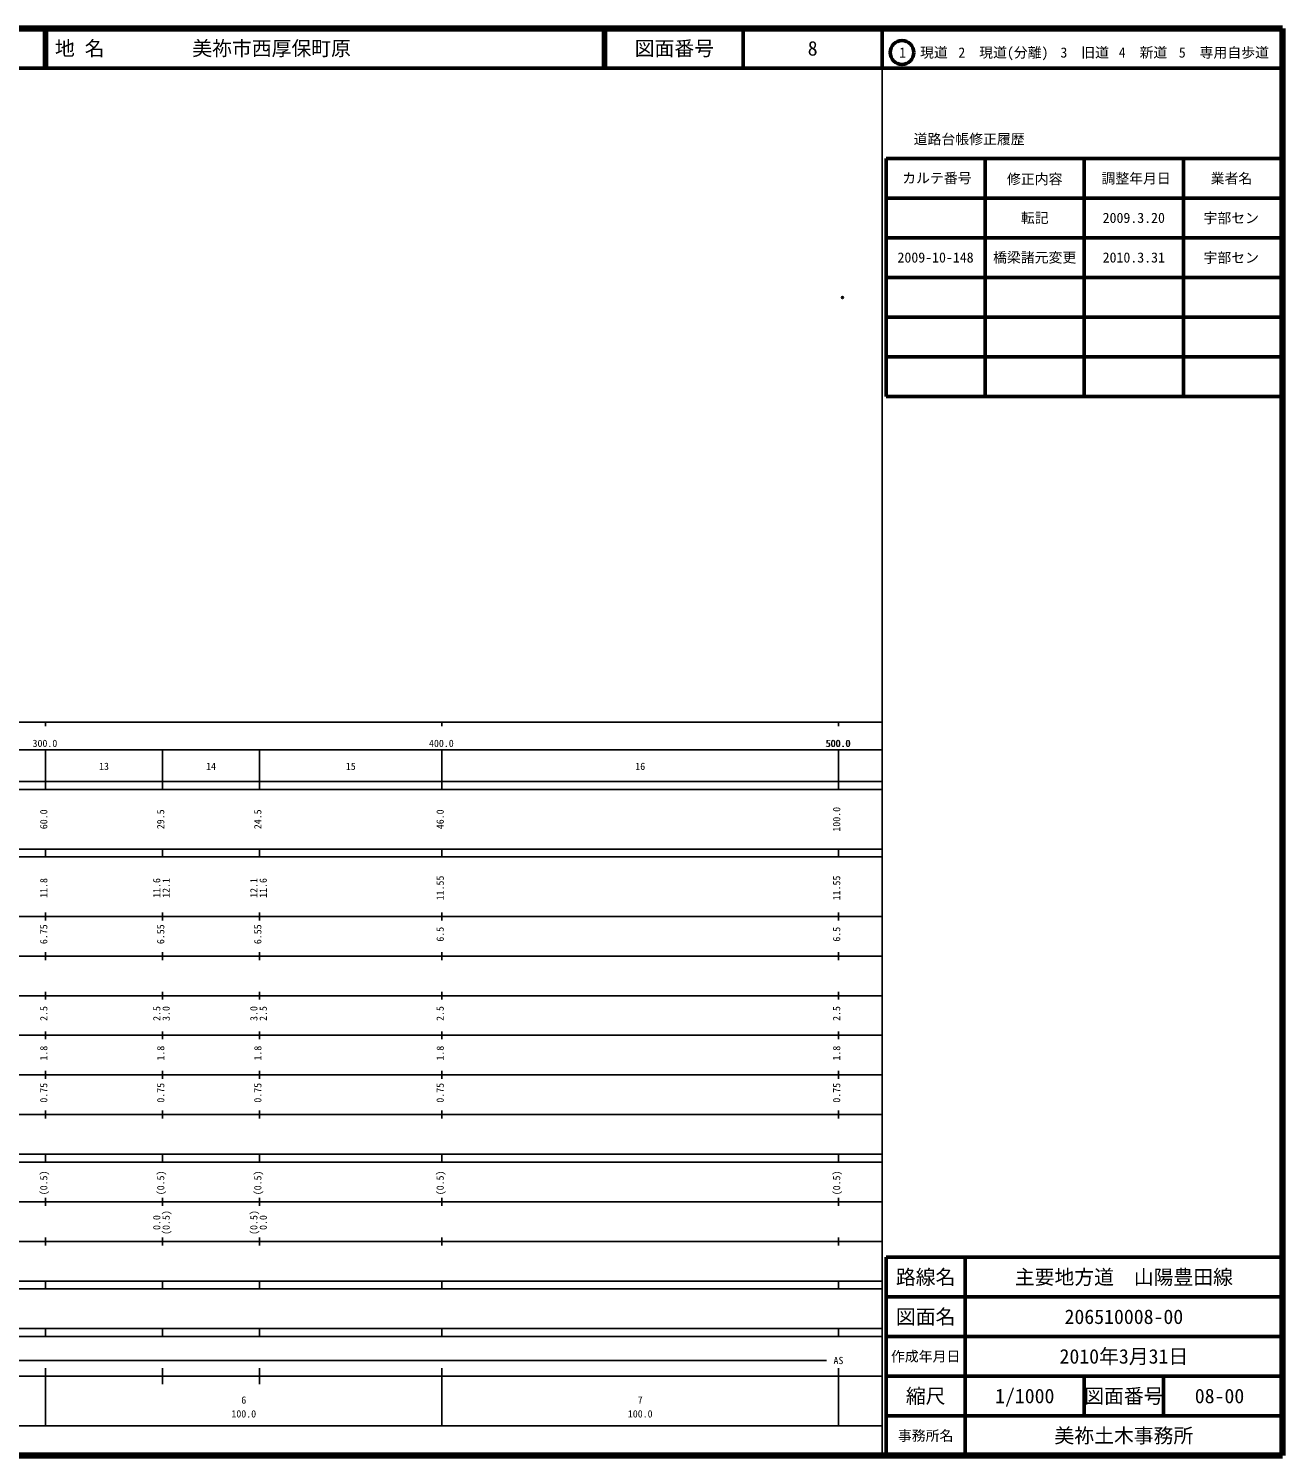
# Model space of a CAD drawing. Units: millimetres on the paper. Extents: x 40 to 680, y 20 to 380.
# Drawn here: x 363.7 to 680, y 20 to 380 of the extents above; entities that cross this region are included whole.
import ezdxf
from ezdxf.enums import TextEntityAlignment as Align

# ---------------------------------------------------------------- set-up
doc = ezdxf.new("R2010")
doc.units = ezdxf.units.MM
doc.header["$PDMODE"] = 32
doc.header["$PDSIZE"] = 0.5
doc.layers.add('S-OTRS', color=6, linetype='Continuous')
doc.layers.add('S-TTL-TXT', color=7, linetype='Continuous')
for name, color, linetype, lineweight in [('S-TTL', 2, 'Continuous', 140), ('S-TTL-BAND', 7, 'Continuous', 25), ('S-TTL-FRAM', 2, 'Continuous', 50), ('S-TTL-LINE', 7, 'Continuous', 50)]:
    doc.layers.add(name, color=color, linetype=linetype, lineweight=lineweight)
doc.styles.add('ＭＳ ゴシック', font='')
doc.styles.get('ＭＳ ゴシック').set_extended_font_data('MS Gothic')

msp = doc.modelspace()

# ---------------------------------------------------------------- linework, layer by layer
at = {"layer": 'S-OTRS'}
msp.add_point((568.997, 312.137), dxfattribs=at)
at = {"layer": 'S-TTL'}
for p, q in [((680, 380), (40, 380)), ((680, 20), (680, 380)), ((40, 20), (680, 20))]:
    msp.add_line(p, q, dxfattribs=at)
at = {"layer": 'S-TTL-BAND'}
for p, q in [((579, 20), (579, 370)), ((40, 205), (579, 205)), ((368, 205), (368, 204)), ((468, 205), (468, 204)), ((568, 205), (568, 204)), ((68, 198), (579, 198)), ((368, 188), (368, 198)), ((397.5, 188), (397.5, 198)), ((422, 188), (422, 198)), ((468, 188), (468, 198)), ((568, 188), (568, 198)), ((40, 190), (579, 190)), ((40, 188), (579, 188)), ((40, 173), (579, 173)), ((368, 171), (368, 173)), ((397.5, 171), (397.5, 173)), ((422, 171), (422, 173)), ((468, 171), (468, 173)), ((568, 171), (568, 173)), ((40, 171), (579, 171)), ((40, 156), (579, 156)), ((368, 155), (368, 157)), ((397.5, 155), (397.5, 157)), ((422, 155), (422, 157)), ((468, 155), (468, 157)), ((568, 155), (568, 157)), ((46, 146), (579, 146)), ((368, 145), (368, 147)), ((397.5, 145), (397.5, 147)), ((422, 145), (422, 147)), ((468, 145), (468, 147)), ((568, 145), (568, 147)), ((368, 135), (368, 137)), ((397.5, 135), (397.5, 137)), ((422, 135), (422, 137)), ((468, 135), (468, 137)), ((568, 135), (568, 137)), ((52, 136), (579, 136)), ((46, 126), (579, 126)), ((368, 125), (368, 127)), ((397.5, 125), (397.5, 127)), ((422, 125), (422, 127)), ((468, 125), (468, 127)), ((568, 125), (568, 127)), ((52, 116), (579, 116)), ((368, 115), (368, 117)), ((397.5, 115), (397.5, 117)), ((422, 115), (422, 117)), ((468, 115), (468, 117)), ((568, 115), (568, 117)), ((46, 106), (579, 106)), ((368, 105), (368, 107)), ((397.5, 105), (397.5, 107)), ((422, 105), (422, 107)), ((468, 105), (468, 107)), ((568, 105), (568, 107)), ((40, 96), (579, 96)), ((40, 94), (579, 94)), ((368, 94), (368, 96)), ((397.5, 94), (397.5, 96)), ((422, 94), (422, 96)), ((468, 94), (468, 96)), ((568, 94), (568, 96)), ((49, 84), (579, 84)), ((368, 83), (368, 85)), ((397.5, 83), (397.5, 85)), ((422, 83), (422, 85)), ((468, 83), (468, 85)), ((568, 83), (568, 85)), ((40, 74), (579, 74)), ((368, 73), (368, 75)), ((397.5, 73), (397.5, 75)), ((422, 73), (422, 75)), ((468, 73), (468, 75)), ((568, 73), (568, 75)), ((40, 64), (579, 64)), ((40, 62), (579, 62)), ((368, 62), (368, 64)), ((397.5, 62), (397.5, 64)), ((422, 62), (422, 64)), ((468, 62), (468, 64)), ((568, 62), (568, 64)), ((40, 52), (579, 52)), ((368, 50), (368, 52)), ((397.5, 50), (397.5, 52)), ((422, 50), (422, 52)), ((468, 50), (468, 52)), ((568, 50), (568, 52)), ((40, 50), (579, 50)), ((71, 44), (565, 44)), ((40, 40), (579, 40)), ((368, 27.5), (368, 42)), ((397.5, 38), (397.5, 42)), ((422, 38), (422, 42)), ((468, 27.5), (468, 42)), ((568, 27.5), (568, 42)), ((68, 27.5), (579, 27.5))]:
    msp.add_line(p, q, dxfattribs=at)
at = {"layer": 'S-TTL-FRAM'}
for p, q in [((580, 347.197), (580, 287.197)), ((580, 347.197), (680, 347.197)), ((580, 287.197), (680, 287.197)), ((680, 70), (580, 70)), ((580, 70), (580, 20))]:
    msp.add_line(p, q, dxfattribs=at)
at = {"layer": 'S-TTL-LINE'}
for p, q in [((367.75, 380), (367.75, 370)), ((368.25, 380), (368.25, 370)), ((508.747, 380), (508.747, 370)), ((509.247, 380), (509.247, 370)), ((543.997, 380), (543.997, 370)), ((579, 380), (579, 370)), ((40, 370), (680, 370)), ((605, 347.197), (605, 287.197)), ((630, 347.197), (630, 287.197)), ((655, 347.197), (655, 287.197)), ((580, 337.197), (680, 337.197)), ((580, 327.197), (680, 327.197)), ((580, 317.197), (680, 317.197)), ((580, 307.197), (680, 307.197)), ((580, 297.197), (680, 297.197)), ((600, 70), (600, 20)), ((680, 60), (580, 60)), ((680, 50), (580, 50)), ((680, 40), (580, 40)), ((630, 40), (630, 30)), ((650, 40), (650, 30)), ((680, 30), (580, 30))]:
    msp.add_line(p, q, dxfattribs=at)
msp.add_circle((584.031, 373.958), 3, dxfattribs=at)

# ---------------------------------------------------------------- texts
at = {"layer": 'S-TTL-BAND', "style": 'ＭＳ ゴシック'}
for s, p in [('300.0', (367.844, 198.195)), ('400.0', (467.844, 198.195)), ('500.0', (567.844, 198.195)), ('500.0', (568, 198.195)), ('13', (382.75, 192.405)), ('14', (409.75, 192.405)), ('15', (445, 192.405)), ('16', (518, 192.405)), ('AS', (568, 42.5)), ('6', (418, 32.523)), ('7', (518, 32.523)), ('100.0', (418, 29.033)), ('100.0', (518, 29.033))]:
    msp.add_text(s, height=1.833, dxfattribs=at).set_placement(p, align=Align.BOTTOM_CENTER)
for s, p in [('60.0', (369, 180.5)), ('29.5', (398.5, 180.5)), ('24.5', (423, 180.5)), ('46.0', (469, 180.5)), ('100.0', (569, 180.5)), ('11.55', (469, 163.174)), ('11.55', (569, 163.174)), ('11.8', (369, 163.174)), ('11.6', (397.5, 163.174)), ('12.1', (399.87, 163.174)), ('12.1', (422, 163.174)), ('11.6', (424.37, 163.174)), ('6.75', (369, 151.5)), ('6.55', (398.5, 151.5)), ('6.55', (423, 151.5)), ('6.5', (469, 151.5)), ('6.5', (569, 151.5)), ('2.5', (369, 131.5)), ('2.5', (397.5, 131.5)), ('3.0', (399.87, 131.5)), ('3.0', (422, 131.5)), ('2.5', (424.37, 131.5)), ('2.5', (469, 131.5)), ('2.5', (569, 131.5)), ('1.8', (369, 121.5)), ('1.8', (398.5, 121.5)), ('1.8', (423, 121.5)), ('1.8', (469, 121.5)), ('1.8', (569, 121.5)), ('0.75', (369, 111.5)), ('0.75', (398.5, 111.5)), ('0.75', (423, 111.5)), ('0.75', (469, 111.5)), ('0.75', (569, 111.5)), ('(0.5)', (369, 88.764)), ('(0.5)', (398.5, 88.764)), ('(0.5)', (423, 88.764)), ('(0.5)', (469, 88.764)), ('(0.5)', (569, 88.764)), ('0.0', (397.5, 78.764)), ('(0.5)', (399.87, 78.764)), ('(0.5)', (422, 78.764)), ('0.0', (424.37, 78.764))]:
    msp.add_text(s, height=1.833, rotation=90, dxfattribs=at).set_placement(p, align=Align.BOTTOM_CENTER)
at = {"layer": 'S-TTL-TXT', "style": 'ＭＳ ゴシック'}
for s, p in [('地 名', (370.38, 375)), ('美祢市西厚保町原', (405.024, 375))]:
    msp.add_text(s, height=3.666, dxfattribs=at).set_placement(p, align=Align.MIDDLE_LEFT)
for s, height, p in [('図面番号', 3.666, (526.622, 375)), ('8', 3.666, (561.497, 375)), ('1\u3000現道', 2.566, (589.448, 373.958)), ('2\u3000現道(分離)', 2.566, (609.619, 373.958)), ('3\u3000旧道', 2.566, (630.121, 373.958)), ('4\u3000新道', 2.566, (644.824, 373.958)), ('5\u3000専用自歩道', 2.566, (665.228, 373.958)), ('道路台帳修正履歴', 2.566, (600.968, 352.113)), ('カルテ番号', 2.566, (592.839, 342.277)), ('修正内容', 2.566, (617.509, 342.023)), ('調整年月日', 2.566, (643.089, 342.197)), ('業者名', 2.566, (667.134, 342.197)), ('転記', 2.566, (617.5, 332.245)), ('2009.3.20', 2.566, (642.5, 332.245)), ('宇部セン', 2.566, (667.077, 332.189)), ('2009-10-148', 2.566, (592.5, 322.245)), ('橋梁諸元変更', 2.566, (617.5, 322.245)), ('2010.3.31', 2.566, (642.5, 322.245)), ('宇部セン', 2.566, (667.077, 322.189)), ('路線名', 3.666, (590, 65)), ('路線名', 3.666, (590, 65)), ('主要地方道\u3000山陽豊田線', 3.666, (640, 65)), ('図面名', 3.666, (590, 55)), ('図面名', 3.666, (590, 55)), ('206510008-00', 3.666, (640, 55)), ('2010年3月31日', 3.666, (640, 45)), ('作成年月日', 2.566, (590, 45)), ('作成年月日', 2.566, (590, 45)), ('縮尺', 3.666, (590, 35)), ('縮尺', 3.666, (590, 35)), ('1/1000', 3.666, (615, 35)), ('図面番号', 3.666, (640, 35)), ('図面番号', 3.666, (640, 35)), ('08-00', 3.666, (664.125, 35)), ('事務所名', 2.566, (590, 25)), ('事務所名', 2.566, (590, 25)), ('美祢土木事務所', 3.666, (640, 25))]:
    msp.add_text(s, height=height, dxfattribs=at).set_placement(p, align=Align.MIDDLE_CENTER)

doc.saveas('drawing.dxf')
